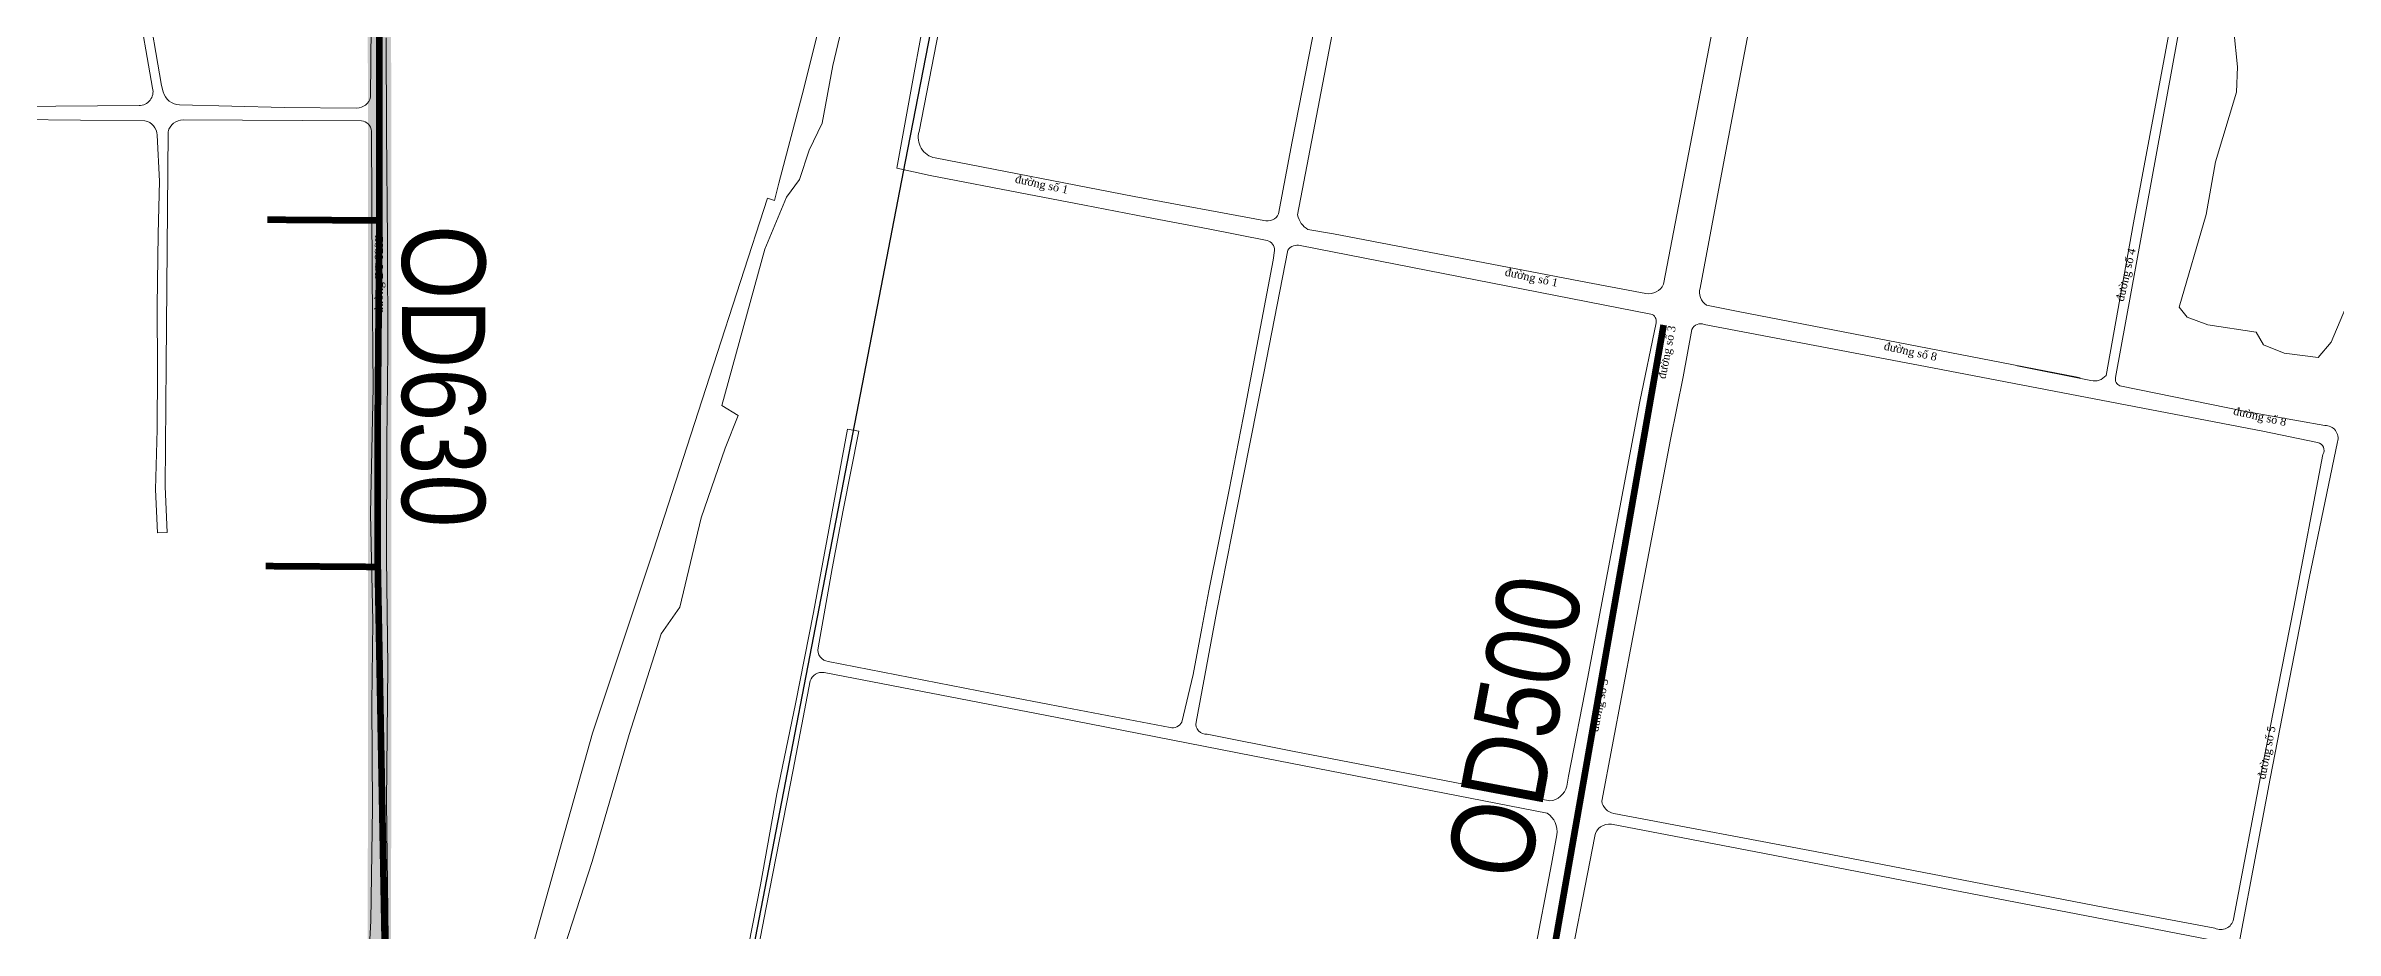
# Model space of a CAD drawing. Header units: metres. Extents: x 556238 to 587446, y 1177111 to 1219372.
# Drawn here: x 582975 to 584692, y 1203070 to 1203734 of the extents above; entities that cross this region are included whole.
import ezdxf
from ezdxf.enums import TextEntityAlignment as Align

# ---------------------------------------------------------------- set-up
doc = ezdxf.new("R2010")
doc.units = ezdxf.units.M
doc.header["$MEASUREMENT"] = 0
doc.linetypes.add('ACAD_ISO03W100', pattern=[30, 12, -18])
doc.linetypes.add('DASHED2', pattern=[0.375, 0.25, -0.125])
for name, color, linetype in [('Diameter_Text', 2, 'Continuous'), ('DUONG GIAO THONG', 7, 'Continuous'), ('VUNG CONG NGHIEP', 8, 'Continuous')]:
    doc.layers.add(name, color=color, linetype=linetype)
for name, color, linetype, lineweight in [('Pipe Existing', 1, 'ACAD_ISO03W100', 60), ('Pipe_Phase 1', 1, 'ACAD_ISO03W100', 60), ('Xr_Nen GT$0$DUONG NHUA', 38, 'Continuous', 0), ('Xr_Nen GT$1$SONG_HO', 250, 'Continuous', 0)]:
    doc.layers.add(name, color=color, linetype=linetype, lineweight=lineweight)
doc.styles.add('UTM', font='')
doc.styles.add('Xr_Nen GT$0$Style-Times New Roman IF', font='times.ttf')
doc.styles.get('UTM').set_extended_font_data('UTM Swiss Condensed')
doc.linetypes.add('Xr_Nen GT$0$TL_P', pattern='A,2,[130,ltypeshp.shx,S=1,R=0,X=0,Y=-1],2', length=4)
doc.linetypes.add('Xr_Nen GT$1$TL_T', pattern='A,2,[130,ltypeshp.shx,S=1,R=0,X=0,Y=1],2', length=4)

# ---------------------------------------------------------------- blocks, each defined once
blk = doc.blocks.new('GT CHINH')
at = {"layer": 'DUONG GIAO THONG', "color": 9, "ltscale": 5, "const_width": 17.5}
blk.add_lwpolyline([(17765.2, 6751.6), (17796.5, 6731.2), (17815.8, 6711.1), (17827, 6688.6), (17832, 6658.3), (17832.5, 6223.3), (17834.1, 5324.4), (17833.1, 4880.7), (17833.4, 4011), (17832.6, 3659.4)], dxfattribs=at)

msp = doc.modelspace()

# ---------------------------------------------------------------- linework, layer by layer
at = {"layer": 'Pipe_Phase 1'}
for points in [[(583224.74637, 1203603.07035), (583140.56961, 1203603.6796)], [(583223.50668, 1203343.06522), (583139.32992, 1203343.67447)]]:
    msp.add_lwpolyline(points, dxfattribs=at)
at = {"layer": 'Xr_Nen GT$0$DUONG NHUA', "flags": 128}
for points in [[(584624.64436, 1203459.66099), (584530.10853, 1203478.96841, -0.3934800223), (584526.86993, 1203485.35736), (584580.84191, 1203780.93804), (584621.70518, 1203985.76797), (584652.42848, 1204145.71721, -0.2870706999), (584659.23049, 1204150.83861), (584970.6556, 1204090.57151, 0.399583672), (584983.11392, 1204098.50225), (585027.69925, 1204271.05712), (585100.96129, 1204541.50108), (585108.59906, 1204569.13703, 0.3819065436), (585094.16191, 1204586.89866), (585084.36905, 1204588.69955)], [(584267.92368, 1203831.99024), (584271.85765, 1203848.78605, -0.3289978758), (584280.57188, 1203856.20125, -0.0165646875), (584291.42266, 1203856.59444), (584379.78786, 1203839.55868), (584461.18733, 1203823.98949), (584570.2068, 1203802.97965, -0.4055565869), (584576.29067, 1203794.27197), (584540.27241, 1203601.32588), (584519.66406, 1203486.84658, -0.3020943832), (584508.32229, 1203483.03147), (584452.98949, 1203494.04381)], [(583219.39715, 1203829.46004), (583218.15385, 1203695.61231, -0.3434845757), (583207.63294, 1203687.51441), (583153.27441, 1203687.82585), (583074.83041, 1203689.81186, -0.3261690307), (583062.58058, 1203699.7057), (583061.35553, 1203704.29567), (583050.01505, 1203770.20859)], [(584500.336, 1203484.93674), (584497.99995, 1203485.37821), (584243.89946, 1203534.67171), (584219.98062, 1203539.58482, -0.311763979), (584215.20374, 1203552.36764), (584232.84355, 1203645.97455), (584267.92368, 1203831.99024)], [(583042.73639, 1203770.0806), (583054.63717, 1203702.29446, -0.4844615178), (583044.45054, 1203689.2695), (582981.97206, 1203688.96988), (582825.74344, 1203688.56679)], [(583486.67539, 1202983.67427), (583510.55017, 1203104.34711), (583522.90647, 1203172.69681), (583536.82433, 1203240.23809), (583550.36236, 1203308.96079), (583575.85781, 1203446.45613), (583584.22382, 1203444.92895), (583572.63023, 1203385.77738), (583564.21082, 1203341.91952), (583553.672, 1203282.29742, 0.4339639152), (583561.33901, 1203272.08375), (583684.23523, 1203247.94378), (583738.92692, 1203237.43925), (583817.69456, 1203222.43946, 0.328044777), (583826.51352, 1203226.65378), (583835.11697, 1203262.42201), (583841.41944, 1203297.19119), (583846.90323, 1203325.02469), (583862.07559, 1203400.9474), (583874.34076, 1203464.05726), (583895.15879, 1203573.40623), (583895.94948, 1203580.4589, 0.3904052969), (583890.42729, 1203587.98883), (583846.26971, 1203596.86533), (583799.9241, 1203605.6667), (583753.6104, 1203614.50946), (583710.4158, 1203622.95789), (583637.80185, 1203636.94793), (583612.66452, 1203642.30378), (583625.7205, 1203713.96756), (583634.28835, 1203759.87919)], [(582952.37706, 1203678.89458), (583048.89679, 1203677.97568, -0.3373999867), (583058.0723, 1203667.09502), (583059.78679, 1203632.67596), (583058.67918, 1203593.01558), (583058.07387, 1203538.8351), (583058.17328, 1203491.01949), (583058.07152, 1203446.33199), (583056.86024, 1203401.24581), (583058.17104, 1203368.70455), (583065.53153, 1203368.906), (583063.91836, 1203403.36149), (583064.89029, 1203495.08066), (583066.25159, 1203669.61289, -0.350316703), (583077.60516, 1203678.56886), (583211.21775, 1203677.76385, -0.4056985933), (583218.69064, 1203670.13818), (583219.17471, 1203561.6259), (583219.96708, 1203477.94299), (583218.06776, 1203383.27753), (583219.82334, 1203301.99532), (583219.03052, 1203240.5804), (583219.51268, 1203162.15675), (583218.24072, 1203077.35942), (583212.67588, 1202974.14062)], [(584116.51884, 1203185.8973), (584130.6833, 1203259.16738), (584169.94807, 1203467.1027), (584182.16456, 1203526.30353, 0.4254901171), (584178.34332, 1203532.78055), (583915.37597, 1203584.39783, 0.2795703816), (583905.92835, 1203580.93422), (583887.97106, 1203488.46072), (583867.7391, 1203386.23653), (583852.90806, 1203310.18642), (583837.20625, 1203226.62754, 0.4996851811), (583845.4788, 1203217.58657), (583909.49647, 1203204.88615), (584102.4688, 1203167.4798, 0.3207943478), (584115.18098, 1203178.41428), (584116.51884, 1203185.8973)], [(584924.58487, 1202535.42605), (584680.65672, 1202582.73247), (584621.78911, 1202594.16534), (584554.55487, 1202606.74409), (584546.10994, 1202608.14396, -0.3560387362), (584535.52037, 1202620.15861), (584559.04965, 1202749.13131), (584581.12514, 1202859.17393), (584609.41756, 1203007.60699), (584642.75785, 1203184.31677), (584672.14987, 1203334.64999), (584681.23541, 1203379.21022), (584693.34463, 1203436.9466, 0.5093661712), (584683.77657, 1203449.16494), (584624.64436, 1203459.66099)], [(584103.85747, 1203119.88381), (584107.70825, 1203141.90087, 0.3039980567), (584100.50614, 1203158.15516), (583879.76928, 1203201.1989), (583733.10387, 1203230.15338), (583558.18781, 1203263.71721, 0.3837631004), (583547.81166, 1203257.45106), (583534.92558, 1203190.86221), (583514.83232, 1203087.46308), (583477.62298, 1202894.30627), (583465.30638, 1202830.15563, 0.4116057216), (583473.28007, 1202818.27897), (583491.1491, 1202813.63277)], [(584088.71723, 1202896.75232), (584136.15706, 1203141.02908, -0.4004419146), (584148.71417, 1203149.94082), (584262.23652, 1203128.11937), (584404.94538, 1203100.46839), (584531.02126, 1203076.13156), (584598.07503, 1203063.2813, -0.3953861969)], [(583491.1491, 1202813.63277), (583832.58727, 1202746.1278), (584007.97229, 1202711.11955, 0.470727312), (584028.51346, 1202727.82896), (584077.32464, 1202980.74707), (584103.85747, 1203119.88381)]]:
    msp.add_lwpolyline(points, format="xyb", dxfattribs=at)
for points in [[(583790.84947, 1203620.99673), (583641.49498, 1203650.04298, -0.4439283625), (583629.47817, 1203669.94856), (583650.06355, 1203775.37662), (583676.98066, 1203914.49388), (583696.28522, 1204020.43311), (583732.46608, 1204202.35197), (583752.37567, 1204306.56845, -0.4706325815), (583773.27967, 1204318.05011), (583903.23419, 1204293.34992), (583993.4928, 1204275.98722), (584012.159, 1204272.23608, -0.293573386), (584024.64009, 1204260.14765), (584004.68006, 1204148.87426), (583980.03104, 1204023.20241), (583956.08643, 1203903.73908), (583939.31776, 1203815.66617), (583909.32108, 1203662.34507), (583899.14214, 1203608.19737, -0.3715702393), (583887.9481, 1203603.05837)], [(584130.89295, 1203556.52548), (583940.39761, 1203593.00271), (583921.14518, 1203596.26626, -0.2077886472), (583913.38584, 1203607.22679), (583963.98918, 1203872.32329), (584006.03053, 1204084.40551), (584038.33445, 1204255.35115, -0.320726692), (584053.77899, 1204264.28125), (584194.18344, 1204237.39459), (584294.97685, 1204217.57548, -0.1937924859), (584308.9806, 1204208.46073, -0.1578804115), (584311.64446, 1204199.78123), (584269.9187, 1203981.4176), (584244.64056, 1203850.73605), (584187.7309, 1203555.18785, -0.3373352105), (584174.56536, 1203548.19031)], [(584202.53277, 1203485.62941), (584209.10745, 1203521.37305, -0.4142779186), (584218.24568, 1203525.06649), (584384.34776, 1203493.59557), (584637.31138, 1203444.8929), (584678.38656, 1203436.48008, -0.514430216), (584682.37322, 1203427.51736), (584660.64889, 1203312.7799), (584636.56972, 1203190.75346), (584615.18809, 1203078.64476, -0.5050600197), (584601.35466, 1203072.0142), (584517.46428, 1203087.60718), (584306.72399, 1203128.40811), (584150.5848, 1203157.94278, -0.3155148594), (584141.46803, 1203167.29612), (584164.73233, 1203290.3146), (584193.10172, 1203438.62486)]]:
    msp.add_lwpolyline(points, format="xyb", close=True, dxfattribs=at)
msp.add_lwpolyline([(583229.90764, 1203740.24491), (583230.15012, 1203669.75881), (583230.75576, 1203587.70066), (583230.99959, 1203505.15838), (583230.3935, 1203437.70592), (583230.15091, 1203349.93615), (583231.12788, 1203268.39058), (583230.02989, 1203166.74015), (583231.59504, 1203042.98691)], dxfattribs=at)
at = {"layer": 'Xr_Nen GT$1$SONG_HO', "linetype": 'Xr_Nen GT$1$TL_T', "flags": 128}
msp.add_lwpolyline([(583726.2639, 1204924.48286), (583663.05577, 1204425.93624), (583641.81735, 1204231.12768), (583623.79684, 1204098.30142), (583604.4283, 1203944.27824), (583592.15347, 1203889.81363), (583568.74558, 1203805.45719), (583541.80513, 1203697.29502), (583524.30063, 1203631.03419), (583521.09158, 1203617.96837), (583515.70553, 1203619.8183), (583475.30013, 1203494.78555), (583430.00757, 1203354.92837), (583384.47751, 1203218.30663), (583339.48098, 1203058.00106), (583330.52567, 1203044.95398), (583302.51196, 1202954.03457), (583289.20189, 1202904.77928), (583284.33939, 1202875.61129), (583293.95299, 1202873.71129), (583306.63036, 1202873.92238), (583306.31344, 1202893.87268), (583300.60859, 1202913.40078), (583333.74244, 1203021.33154), (583338.64427, 1203029.90078), (583346.11117, 1203030.74863), (583354.42663, 1203030.07033), (583384.29459, 1203121.97407), (583411.97914, 1203217.40357), (583435.92263, 1203292.96473), (583450.02575, 1203312.74282), (583466.14759, 1203379.89018), (583484.14873, 1203432.24512), (583493.90893, 1203456.8404), (583481.49503, 1203464.31655), (583513.811, 1203581.48684), (583529.98422, 1203620.70052), (583539.84737, 1203633.78386), (583547.15957, 1203655.87259), (583556.86257, 1203676.16456), (583564.68496, 1203719.49243), (583578.80915, 1203778.56215), (583588.33204, 1203815.77319), (583603.47322, 1203869.37537), (583612.16713, 1203896.33317), (583618.96914, 1203946.7974), (583630.19631, 1204053.16697), (583644.65943, 1204181.94898), (583657.59914, 1204296.10397), (583666.95981, 1204381.19822), (583682.4499, 1204488.38279), (583690.44976, 1204568.51175), (583705.25163, 1204660.56147), (583718.52952, 1204770.48106), (583733.16597, 1204871.90542), (583741.16432, 1204941.82488), (583756.04655, 1205054.80454), (583773.74676, 1205176.77638), (583785.53417, 1205279.1094), (583814.05938, 1205506.90559), (583832.05958, 1205661.24001), (583882.1388, 1206023.9898), (583922.10609, 1206358.95961), (583935.19812, 1206467.87069), (583974.04106, 1206449.51684), (584202.13302, 1206332.01866), (584324.35833, 1206268.10765), (584443.34935, 1206206.95564), (584598.32527, 1206127.08434), (584601.00744, 1206113.6845), (584669.86978, 1206073.59713), (584880.64288, 1205966.29861), (584983.61285, 1205913.55261), (585205.80267, 1205797.49265), (585236.52577, 1205778.73288), (585249.20515, 1205769.96205), (585292.15537, 1205709.62498), (585351.41937, 1205615.96562), (585370.6756, 1205541.78088), (585370.23374, 1205514.88551), (585337.6186, 1205386.87574), (585299.6418, 1205248.18385), (585273.10534, 1205181.67734), (585252.88949, 1205103.70089), (585218.56635, 1204987.84275), (585194.20437, 1204886.77135), (585091.09939, 1204485.33316), (585050.85172, 1204322.14961), (585033.88035, 1204241.1557), (585002.6106, 1204118.70957), (584967.69111, 1203969.10817), (584927.20018, 1203814.43491), (584896.40912, 1203703.12567), (584861.25275, 1203567.60965), (584835.06803, 1203465.05982), (584802.57928, 1203347.9566), (584788.76631, 1203298.07693), (584769.36812, 1203252.43729), (584753.13169, 1203217.32779), (584713.60598, 1203083.16916), (584695.18857, 1203022.63558), (584683.30716, 1202976.76775), (584670.93407, 1202914.14383), (584617.3669, 1202628.63859), (584621.0163, 1202609.48503), (584615.16767, 1202581.95906), (584602.49568, 1202553.01828), (584591.18184, 1202521.87772), (584554.07533, 1202393.91778), (584504.66189, 1202212.94699), (584471.66355, 1202082.41559)], dxfattribs=at)
at = {"layer": 'Xr_Nen GT$1$SONG_HO', "linetype": 'Xr_Nen GT$0$TL_P', "flags": 128}
msp.add_lwpolyline([(584717.50529, 1203628.35959), (584713.1223, 1203585.47898), (584706.00017, 1203553.36413), (584688.63889, 1203511.8568), (584678.77743, 1203500.1787), (584653.39315, 1203503.46317), (584637.87031, 1203509.84963), (584632.39185, 1203519.33816), (584596.05027, 1203524.81227), (584580.52744, 1203530.46885), (584574.50097, 1203537.95014), (584594.77603, 1203607.55888), (584601.71561, 1203647.06469), (584617.42099, 1203699.43384), (584618.15437, 1203718.31725), (584615.59778, 1203745.32287), (584612.85846, 1203768.67915), (584616.34284, 1203798.91054), (584620.17781, 1203860.76814), (584625.83449, 1203905.95916), (584628.57381, 1203949.02224), (584638.43414, 1204006.59572), (584647.20558, 1204060.521), (584652.32346, 1204094.35324), (584656.889, 1204118.43932), (584665.6548, 1204128.84021), (584683.36894, 1204134.49679), (584731.94621, 1204129.57009), (584783.62789, 1204120.81144), (584832.65474, 1204094.4743), (584838.31593, 1204075.67978), (584830.82853, 1204021.30354), (584812.91434, 1203957.72282), (584797.92089, 1203922.41775), (584785.32011, 1203871.69084), (584776.5498, 1203797.67063), (584766.67272, 1203754.48883), (584752.59822, 1203722.66052), (584749.85889, 1203703.68352), (584749.12833, 1203665.1822), (584747.30211, 1203651.49685), (584728.84292, 1203636.09668)], close=True, dxfattribs=at)

# ---------------------------------------------------------------- texts
at = {"layer": 'Xr_Nen GT$0$DUONG NHUA', "char_height": 6, "attachment_point": 1, "style": 'Xr_Nen GT$0$Style-Times New Roman IF'}
for s, insert, rotation in [('đường số 1', (583702.31077, 1203637.46791), 347.87519453), ('đường ĐT 823B', (583221.32097, 1203533.49656), 90.00815431), ('đường số 1', (584069.63796, 1203567.61802), 347.87519453), ('đường số 4', (584526.97137, 1203543.34325), 76.81187744), ('đường số 3', (584183.36214, 1203485.0041), 78.82560128), ('đường số 8', (584353.91524, 1203512.02279), 347.87519453), ('đường số 8', (584616.04232, 1203463.32367), 347.46115577), ('đường số 3', (584132.75052, 1203220.09211), 78.82560128), ('đường số 5', (584633.19883, 1203184.48162), 78.82606756)]:
    msp.add_mtext_dynamic_manual_height_columns(s, width=101.0570395, gutter_width=5, heights=[0], dxfattribs=dict(at, insert=insert, rotation=rotation))

# ---------------------------------------------------------------- next in the draw order: block references
at = {"layer": 'DUONG GIAO THONG'}
msp.add_blockref('GT CHINH', (565391.56753, 1199198.47471), dxfattribs=at)

# ---------------------------------------------------------------- next in the draw order: linework, layer by layer
at = {"layer": 'Pipe Existing', "color": 1, "linetype": 'DASHED2', "ltscale": 500, "const_width": 5, "flags": 128}
for points in [[(583224.74637, 1203603.07035), (583224.29005, 1204607.79165), (583222.86373, 1205903.37498)], [(583224.74637, 1203603.07035), (583140.56961, 1203603.6796)], [(583223.39394, 1203447.84364), (583224.74637, 1203603.07035)], [(583223.43507, 1203409.61751), (583223.39394, 1203447.84364)], [(583223.50668, 1203343.06522), (583223.43507, 1203409.61751)], [(583223.50668, 1203343.06522), (583139.32992, 1203343.67447)], [(583244.05082, 1202875.27851), (583235.95972, 1202892.3304), (583229.05832, 1203041.36906), (583223.50668, 1203343.06522)]]:
    msp.add_lwpolyline(points, dxfattribs=at)
at = {"layer": 'Pipe Existing', "color": 1, "linetype": 'DASHED2', "ltscale": 500, "const_width": 5, "elevation": 1.937, "flags": 128}
msp.add_lwpolyline([(584081.18765, 1202916.08634), (584187.88537, 1203524.67096)], dxfattribs=at)
at = {"layer": 'VUNG CONG NGHIEP', "ltscale": 5}
msp.add_polyline3d([(584606.02812, 1202605.58744, 0), (583460.59272, 1202824.75685, 0), (583619.40844, 1203647.43268, 0), (583786.93888, 1204509.04302, 0), (584340.46522, 1204896.21576, 0), (584523.64405, 1205060.08971, 0), (585161.32014, 1205010.39496, 0), (585219.86529, 1204987.58514, 0), (584606.02812, 1202605.58744, 0)], close=True, dxfattribs=at)

# ---------------------------------------------------------------- next in the draw order: texts
at = {"layer": 'Diameter_Text', "color": 1, "style": 'UTM'}
for s, rotation, p in [('OD630', 269.95056169, (583222.97075, 1203599.64473, -1.937)), ('OD500', 79.31253374, (584104.23695, 1203102.43665, -1.937))]:
    msp.add_text(s, height=62.5, rotation=rotation, dxfattribs=at).set_placement(p, align=Align.BOTTOM_LEFT)

doc.saveas('drawing.dxf')
